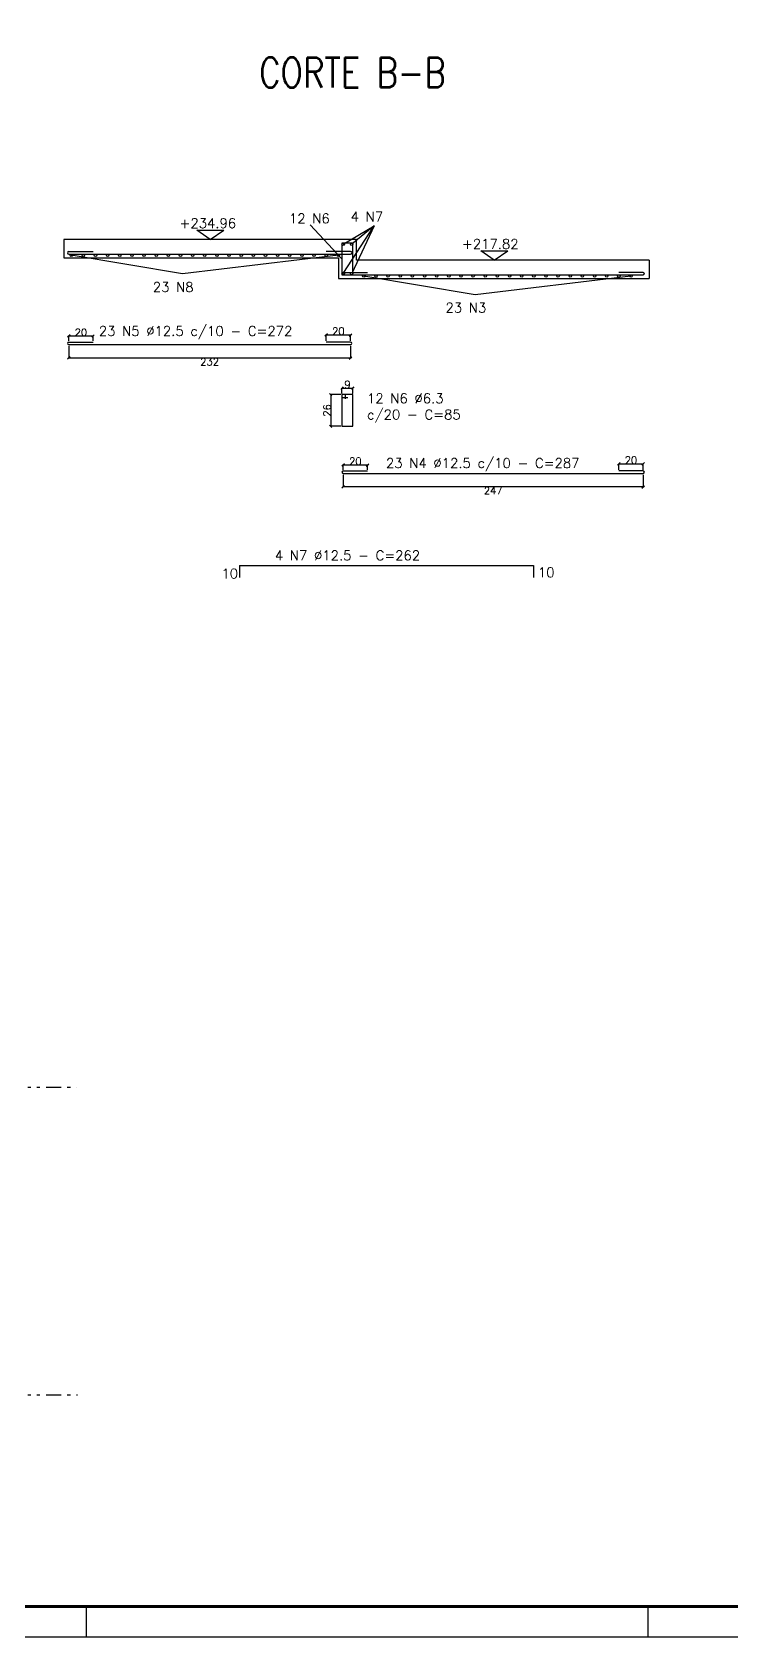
# Model space of a CAD drawing. Extents: x -2534 to -2415, y 70 to 154.
# Drawn here: x -2472.1 to -2449.1, y 70.2 to 123.1 of the extents above; entities that cross this region are included whole.
import ezdxf

# ---------------------------------------------------------------- set-up
doc = ezdxf.new("R2010")
doc.units = 0
doc.header["$MEASUREMENT"] = 0
doc.linetypes.add('ESTILO_TQS_0004', pattern=[1.12, 0.5, -0.2, 0.01, -0.2, 0.01, -0.2])
doc.layers.get('0').update_dxf_attribs({"linetype": 'CONTINUOUS'})
doc.layers.get('Defpoints').update_dxf_attribs({"linetype": 'CONTINUOUS'})
for name, color, linetype in [('1', 1, 'CONTINUOUS'), ('3', 3, 'CONTINUOUS'), ('4', 4, 'CONTINUOUS'), ('6', 6, 'CONTINUOUS'), ('ARQ-FOLHA', 7, 'CONTINUOUS')]:
    doc.layers.add(name, color=color, linetype=linetype)
doc.layers.add('LC-Textos', color=3, linetype='CONTINUOUS', lineweight=20)
doc.styles.add('SIMPLEX', font='SIMPLEX.shx', dxfattribs={"width": 0.8})
doc.styles.get("Standard").update_dxf_attribs({"font": 'ROMANS.SHX'})
doc.dimstyles.new('ARMAÇAO ESCADA', dxfattribs={"dimtxt": 6, "dimasz": 2, "dimexe": 0.01, "dimexo": 1, "dimgap": 0.01, "dimtad": 2, "dimdec": 0, "dimdsep": 46, "dimtxsty": 'Standard', "dimblk": 'OBLIQUE', "dimcen": 0.09, "dimclrd": 1, "dimclre": 1, "dimclrt": 3, "dimadec": 0, "dimazin": 0, "dimtfac": 1, "dimtdec": 0, "dimtofl": 0, "dimtmove": 0, "dimatfit": 3, "dimldrblk": 'OBLIQUE', "dimfxl": 1, "dimtolj": 1, "dimtzin": 0, "dimarcsym": 0})

# ---------------------------------------------------------------- blocks, each defined once
blk = doc.blocks.new('N4')
at = {"layer": '6', "linetype": 'Continuous'}
for p, q in [((3441.8, -2937.4), (3461.8, -2937.4)), ((3441.8, -2939.4), (3688.8, -2939.4)), ((3688.8, -2937.4), (3668.8, -2937.4))]:
    blk.add_line(p, q, dxfattribs=at)
for centre, start, end in [((3441.8, -2938.4), 90, 270), ((3688.8, -2938.4), 270, 90)]:
    blk.add_arc(centre, 1, start, end, dxfattribs=at)
blk = doc.blocks.new('N5')
at = {"layer": '6', "linetype": 'Continuous'}
for p, q in [((3215.8, -2920.3), (3235.8, -2920.3)), ((3447.8, -2920.3), (3427.8, -2920.3)), ((3215.8, -2922.3), (3447.8, -2922.3))]:
    blk.add_line(p, q, dxfattribs=at)
for centre, start, end in [((3215.8, -2921.3), 90, 270), ((3447.8, -2921.3), 270, 90)]:
    blk.add_arc(centre, 1, start, end, dxfattribs=at)
blk = doc.blocks.new('_Oblique')
at = {"color": 0, "linetype": 'ByBlock', "lineweight": -2}
blk.add_line((-0.5, -0.5), (0.5, 0.5), dxfattribs=at)
blk = doc.blocks.new('*D138')
at = {"color": 1, "linetype": 'Continuous', "lineweight": -2, "transparency": 16777216}
for p, q in [((2715.4, -2810.9), (2715.4, -2806.8)), ((2715.4, -2806.8), (2735.4, -2806.8)), ((2735.4, -2810.9), (2735.4, -2806.8))]:
    blk.add_line(p, q, dxfattribs=at)
at = {"layer": 'Defpoints', "color": 0, "linetype": 'Continuous', "transparency": 16777216}
for p in [(2715.4, -2811.9), (2735.4, -2806.8), (2735.4, -2811.9)]:
    blk.add_point(p, dxfattribs=at)
at = {"color": 1, "linetype": 'Continuous', "lineweight": -2, "transparency": 16777216, "xscale": 2, "yscale": 2, "zscale": 2, "rotation": 180}
blk.add_blockref('_Oblique', (2715.4, -2806.8), dxfattribs=at)
at = {"color": 1, "linetype": 'Continuous', "lineweight": -2, "transparency": 16777216, "xscale": 2, "yscale": 2, "zscale": 2}
blk.add_blockref('_Oblique', (2735.4, -2806.8), dxfattribs=at)
at = {"color": 3, "linetype": 'Continuous', "transparency": 16777216, "insert": (2725.4, -2803.8), "char_height": 6, "attachment_point": 5}
blk.add_mtext('\\A1;20', dxfattribs=at)
blk = doc.blocks.new('*D139')
at = {"color": 1, "linetype": 'Continuous', "lineweight": -2, "transparency": 16777216}
for p, q in [((2942.4, -2810.9), (2942.4, -2805.9)), ((2942.4, -2805.9), (2962.4, -2805.9)), ((2962.4, -2810.9), (2962.4, -2805.9))]:
    blk.add_line(p, q, dxfattribs=at)
at = {"layer": 'Defpoints', "color": 0, "linetype": 'Continuous', "transparency": 16777216}
for p in [(2942.4, -2811.9), (2962.4, -2805.9), (2962.4, -2811.9)]:
    blk.add_point(p, dxfattribs=at)
at = {"color": 1, "linetype": 'Continuous', "lineweight": -2, "transparency": 16777216, "xscale": 2, "yscale": 2, "zscale": 2, "rotation": 180}
blk.add_blockref('_Oblique', (2942.4, -2805.9), dxfattribs=at)
at = {"color": 1, "linetype": 'Continuous', "lineweight": -2, "transparency": 16777216, "xscale": 2, "yscale": 2, "zscale": 2}
blk.add_blockref('_Oblique', (2962.4, -2805.9), dxfattribs=at)
at = {"color": 3, "linetype": 'Continuous', "transparency": 16777216, "insert": (2952.4, -2802.9), "char_height": 6, "attachment_point": 5}
blk.add_mtext('\\A1;20', dxfattribs=at)
blk = doc.blocks.new('*D140')
at = {"color": 1, "linetype": 'Continuous', "lineweight": -2, "transparency": 16777216}
for p, q in [((2715.4, -2814.9), (2715.4, -2825)), ((2962.4, -2814.9), (2962.4, -2825)), ((2962.4, -2825), (2715.4, -2825))]:
    blk.add_line(p, q, dxfattribs=at)
at = {"layer": 'Defpoints', "color": 0, "linetype": 'Continuous', "transparency": 16777216}
for p in [(2715.4, -2813.9), (2962.4, -2813.9), (2715.4, -2825)]:
    blk.add_point(p, dxfattribs=at)
at = {"color": 1, "linetype": 'Continuous', "lineweight": -2, "transparency": 16777216, "xscale": 2, "yscale": 2, "zscale": 2, "rotation": 180}
blk.add_blockref('_Oblique', (2715.4, -2825), dxfattribs=at)
at = {"color": 1, "linetype": 'Continuous', "lineweight": -2, "transparency": 16777216, "xscale": 2, "yscale": 2, "zscale": 2}
blk.add_blockref('_Oblique', (2962.4, -2825), dxfattribs=at)
at = {"color": 3, "linetype": 'Continuous', "transparency": 16777216, "insert": (2838.9, -2828), "char_height": 6, "attachment_point": 5}
blk.add_mtext('\\A1;247', dxfattribs=at)
blk = doc.blocks.new('*D141')
at = {"color": 1, "linetype": 'Continuous', "lineweight": -2, "transparency": 16777216}
for p, q in [((2489.4, -2704.7), (2489.4, -2700.6)), ((2489.4, -2700.6), (2509.4, -2700.6)), ((2509.4, -2704.7), (2509.4, -2700.6))]:
    blk.add_line(p, q, dxfattribs=at)
at = {"layer": 'Defpoints', "color": 0, "linetype": 'Continuous', "transparency": 16777216}
for p in [(2489.4, -2705.7), (2509.4, -2700.6), (2509.4, -2705.7)]:
    blk.add_point(p, dxfattribs=at)
at = {"color": 1, "linetype": 'Continuous', "lineweight": -2, "transparency": 16777216, "xscale": 2, "yscale": 2, "zscale": 2, "rotation": 180}
blk.add_blockref('_Oblique', (2489.4, -2700.6), dxfattribs=at)
at = {"color": 1, "linetype": 'Continuous', "lineweight": -2, "transparency": 16777216, "xscale": 2, "yscale": 2, "zscale": 2}
blk.add_blockref('_Oblique', (2509.4, -2700.6), dxfattribs=at)
at = {"color": 3, "linetype": 'Continuous', "transparency": 16777216, "insert": (2499.4, -2697.6), "char_height": 6, "attachment_point": 5}
blk.add_mtext('\\A1;20', dxfattribs=at)
blk = doc.blocks.new('*D142')
at = {"color": 1, "linetype": 'Continuous', "lineweight": -2, "transparency": 16777216}
for p, q in [((2489.4, -2708.7), (2489.4, -2718.8)), ((2721.4, -2708.7), (2721.4, -2718.8)), ((2721.4, -2718.8), (2489.4, -2718.8))]:
    blk.add_line(p, q, dxfattribs=at)
at = {"layer": 'Defpoints', "color": 0, "linetype": 'Continuous', "transparency": 16777216}
for p in [(2489.4, -2707.7), (2721.4, -2707.7), (2489.4, -2718.8)]:
    blk.add_point(p, dxfattribs=at)
at = {"color": 1, "linetype": 'Continuous', "lineweight": -2, "transparency": 16777216, "xscale": 2, "yscale": 2, "zscale": 2, "rotation": 180}
blk.add_blockref('_Oblique', (2489.4, -2718.8), dxfattribs=at)
at = {"color": 1, "linetype": 'Continuous', "lineweight": -2, "transparency": 16777216, "xscale": 2, "yscale": 2, "zscale": 2}
blk.add_blockref('_Oblique', (2721.4, -2718.8), dxfattribs=at)
at = {"color": 3, "linetype": 'Continuous', "transparency": 16777216, "insert": (2605.4, -2721.8), "char_height": 6, "attachment_point": 5}
blk.add_mtext('\\A1;232', dxfattribs=at)
blk = doc.blocks.new('*D143')
at = {"color": 1, "linetype": 'Continuous', "lineweight": -2, "transparency": 16777216}
for p, q in [((2701.4, -2704.7), (2701.4, -2699.7)), ((2701.4, -2699.7), (2721.4, -2699.7)), ((2721.4, -2704.7), (2721.4, -2699.7))]:
    blk.add_line(p, q, dxfattribs=at)
at = {"layer": 'Defpoints', "color": 0, "linetype": 'Continuous', "transparency": 16777216}
for p in [(2701.4, -2705.7), (2721.4, -2699.7), (2721.4, -2705.7)]:
    blk.add_point(p, dxfattribs=at)
at = {"color": 1, "linetype": 'Continuous', "lineweight": -2, "transparency": 16777216, "xscale": 2, "yscale": 2, "zscale": 2, "rotation": 180}
blk.add_blockref('_Oblique', (2701.4, -2699.7), dxfattribs=at)
at = {"color": 1, "linetype": 'Continuous', "lineweight": -2, "transparency": 16777216, "xscale": 2, "yscale": 2, "zscale": 2}
blk.add_blockref('_Oblique', (2721.4, -2699.7), dxfattribs=at)
at = {"color": 3, "linetype": 'Continuous', "transparency": 16777216, "insert": (2711.4, -2696.7), "char_height": 6, "attachment_point": 5}
blk.add_mtext('\\A1;20', dxfattribs=at)
blk = doc.blocks.new('*D144')
at = {"color": 1, "linetype": 'Continuous', "lineweight": -2, "transparency": 16777216}
for p, q in [((2713.4, -2748.9), (2705.1, -2748.9)), ((2705.1, -2748.9), (2705.1, -2775)), ((2713.4, -2775), (2705.1, -2775))]:
    blk.add_line(p, q, dxfattribs=at)
at = {"layer": 'Defpoints', "color": 0, "linetype": 'Continuous', "transparency": 16777216}
for p in [(2714.4, -2748.9), (2705.1, -2775), (2714.4, -2775)]:
    blk.add_point(p, dxfattribs=at)
at = {"color": 1, "linetype": 'Continuous', "lineweight": -2, "transparency": 16777216, "xscale": 2, "yscale": 2, "zscale": 2}
for p, rotation in [((2705.1, -2748.9), 90), ((2705.1, -2775), 270)]:
    blk.add_blockref('_Oblique', p, dxfattribs=dict(at, rotation=rotation))
at = {"color": 3, "linetype": 'Continuous', "transparency": 16777216, "insert": (2702.1, -2761.9), "char_height": 6, "attachment_point": 5, "rotation": 90}
blk.add_mtext('\\A1;26', dxfattribs=at)
blk = doc.blocks.new('*D145')
at = {"color": 1, "linetype": 'Continuous', "lineweight": -2, "transparency": 16777216}
for p, q in [((2714.4, -2747.9), (2714.4, -2743.6)), ((2714.4, -2743.6), (2723.4, -2743.6)), ((2723.4, -2747.9), (2723.4, -2743.6))]:
    blk.add_line(p, q, dxfattribs=at)
at = {"layer": 'Defpoints', "color": 0, "linetype": 'Continuous', "transparency": 16777216}
for p in [(2714.4, -2748.9), (2723.4, -2743.6), (2723.4, -2748.9)]:
    blk.add_point(p, dxfattribs=at)
at = {"color": 1, "linetype": 'Continuous', "lineweight": -2, "transparency": 16777216, "xscale": 2, "yscale": 2, "zscale": 2, "rotation": 180}
blk.add_blockref('_Oblique', (2714.4, -2743.6), dxfattribs=at)
at = {"color": 1, "linetype": 'Continuous', "lineweight": -2, "transparency": 16777216, "xscale": 2, "yscale": 2, "zscale": 2}
blk.add_blockref('_Oblique', (2723.4, -2743.6), dxfattribs=at)
at = {"color": 3, "linetype": 'Continuous', "transparency": 16777216, "insert": (2718.9, -2740.6), "char_height": 6, "attachment_point": 5}
blk.add_mtext('\\A1;9', dxfattribs=at)
blk = doc.blocks.new('fla0')
at = {"layer": 'ARQ-FOLHA'}
for p, q in [((5045.69, 1347.898), (5045.69, 1348.898)), ((5064.19, 1347.898), (5064.19, 1348.898))]:
    blk.add_line(p, q, dxfattribs=at)
at = {"layer": 'ARQ-FOLHA', "const_width": 0.1}
blk.add_lwpolyline([(5100.19, 1430.998), (4984.79, 1430.998), (4984.79, 1348.898), (5100.19, 1348.898), (5100.19, 1430.998)], dxfattribs=at)
at = {"layer": 'ARQ-FOLHA'}
blk.add_lwpolyline([(4982.29, 1347.898), (5101.19, 1347.898)], dxfattribs=at)
blk = doc.blocks.new('arm corte b')
at = {"layer": '1', "linetype": 'Continuous'}
for p, q in [((2714.4, -2637.1), (2688.1, -2609.1)), ((2715.4, -2625.1), (2741, -2609.9)), ((2715.4, -2649.2), (2741, -2609.9)), ((2741, -2609.9), (2722.4, -2625.1)), ((2741, -2609.9), (2722.4, -2649.2)), ((2583.1, -2649.5), (2491.4, -2634.1)), ((2711.4, -2634.1), (2583.1, -2649.5)), ((2824.1, -2666.6), (2732.4, -2651.2)), ((2952.4, -2651.2), (2824.1, -2666.6))]:
    blk.add_line(p, q, dxfattribs=at)
at = {"layer": '3', "linetype": 'Continuous'}
for p, q in [((2594.8, -2613.3), (2617, -2613.3)), ((2605.9, -2621.1), (2594.8, -2613.3)), ((2605.9, -2621.1), (2617, -2613.3)), ((2726.4, -2621.1), (2485.4, -2621.1)), ((2485.4, -2621.1), (2485.4, -2636.1)), ((2726.4, -2638.2), (2726.4, -2621.1)), ((2828.7, -2630.4), (2850.9, -2630.4)), ((2839.8, -2638.2), (2828.7, -2630.4)), ((2839.8, -2638.2), (2850.9, -2630.4)), ((2485.4, -2636.1), (2711.4, -2636.1)), ((2711.4, -2636.1), (2711.4, -2653.2)), ((2967.4, -2638.2), (2726.4, -2638.2)), ((2967.4, -2638.2), (2967.4, -2653.2)), ((2711.4, -2653.2), (2967.4, -2653.2))]:
    blk.add_line(p, q, dxfattribs=at)
at = {"layer": '6', "linetype": 'Continuous'}
for p, q in [((2717.1, -2748.9), (2717.1, -2752.5)), ((2714.4, -2751.3), (2719.1, -2751.3)), ((2630, -2889.6), (2872, -2889.6)), ((2630, -2889.6), (2630, -2899.6)), ((2872, -2889.6), (2872, -2899.6))]:
    blk.add_line(p, q, dxfattribs=at)
for points in [[(2714.4, -2650.2), (2723.4, -2650.2), (2723.4, -2624.1), (2714.4, -2624.1)], [(2714.4, -2775), (2723.4, -2775), (2723.4, -2748.9), (2714.4, -2748.9)]]:
    blk.add_lwpolyline(points, close=True, dxfattribs=at)
for centre in [(2715.4, -2625.1), (2722.4, -2625.1), (2491.4, -2634.1), (2501.4, -2634.1), (2511.4, -2634.1), (2521.4, -2634.1), (2531.4, -2634.1), (2541.4, -2634.1), (2551.4, -2634.1), (2561.4, -2634.1), (2571.4, -2634.1), (2581.4, -2634.1), (2591.4, -2634.1), (2601.4, -2634.1), (2611.4, -2634.1), (2621.4, -2634.1), (2631.4, -2634.1), (2641.4, -2634.1), (2651.4, -2634.1), (2661.4, -2634.1), (2671.4, -2634.1), (2681.4, -2634.1), (2691.4, -2634.1), (2701.4, -2634.1), (2711.4, -2634.1), (2715.4, -2649.2), (2722.4, -2649.2), (2732.4, -2651.2), (2742.4, -2651.2), (2752.4, -2651.2), (2762.4, -2651.2), (2772.4, -2651.2), (2782.4, -2651.2), (2792.4, -2651.2), (2802.4, -2651.2), (2812.4, -2651.2), (2822.4, -2651.2), (2832.4, -2651.2), (2842.4, -2651.2), (2852.4, -2651.2), (2862.4, -2651.2), (2872.4, -2651.2), (2882.4, -2651.2), (2892.4, -2651.2), (2902.4, -2651.2), (2912.4, -2651.2), (2922.4, -2651.2), (2932.4, -2651.2), (2942.4, -2651.2), (2952.4, -2651.2)]:
    blk.add_circle(centre, 1, dxfattribs=at)
at = {"linetype": 'Continuous'}
for name, p in [('N5', (-726.4, 289.2)), ('N4', (-726.4, 289.2)), ('N5', (-726.4, 214.6)), ('N4', (-726.4, 125.6))]:
    blk.add_blockref(name, p, dxfattribs=at)
at = {"linetype": 'Continuous', "char_height": 8, "attachment_point": 1}
for s, insert in [('+234.96', (2580.6, -2603.7)), ('12 N6', (2670.7, -2599.8)), ('4 N7', (2721.5, -2598.3)), ('+217.82', (2813.2, -2620.8)), ('23 N8', (2558.6, -2656.3)), ('23 N3', (2799.6, -2673.3)), ('23 N5 %%C12.5 c/10 - C=272', (2514.1, -2692.5)), ('12 N6 %%C6.3\\Pc/20 - C=85', (2735, -2748)), ('23 N4 %%C12.5 c/10 - C=287', (2750.6, -2801.3)), ('4 N7 %%C12.5 - C=262', (2659.1, -2877.4)), ('10', (2615.1, -2892.3)), ('10', (2875.7, -2891.3))]:
    blk.add_mtext_dynamic_manual_height_columns(s, width=1258.453, gutter_width=40, heights=[0], dxfattribs=dict(at, insert=insert))
at = {"layer": 'LC-Textos', "color": 4, "insert": (2646.2, -2495.8), "char_height": 24.48, "width": 628.111, "attachment_point": 7, "line_spacing_factor": 0.798, "style": 'SIMPLEX'}
blk.add_mtext('CORTE B-B', dxfattribs=at)
at = {"linetype": 'Continuous'}
for base, p1, p2, picture, middle in [((2509.4, -2700.6), (2489.4, -2705.7), (2509.4, -2705.7), '*D141', (2499.4, -2697.6)), ((2721.4, -2699.7), (2701.4, -2705.7), (2721.4, -2705.7), '*D143', (2711.4, -2696.7)), ((2489.4, -2718.8), (2721.4, -2707.7), (2489.4, -2707.7), '*D142', (2605.4, -2721.8)), ((2723.4, -2743.6), (2714.4, -2748.9), (2723.4, -2748.9), '*D145', (2718.9, -2740.6)), ((2735.4, -2806.8), (2715.4, -2811.9), (2735.4, -2811.9), '*D138', (2725.4, -2803.8)), ((2962.4, -2805.9), (2942.4, -2811.9), (2962.4, -2811.9), '*D139', (2952.4, -2802.9)), ((2715.4, -2825), (2962.4, -2813.9), (2715.4, -2813.9), '*D140', (2838.9, -2828))]:
    dim = blk.add_linear_dim(base=base, p1=p1, p2=p2, dimstyle='ARMAÇAO ESCADA', dxfattribs=at)
    dim.commit()
    dim.dimension.update_dxf_attribs({"geometry": picture, "text_midpoint": middle})
dim = blk.add_linear_dim(base=(2705.1, -2775), p1=(2714.4, -2748.9), p2=(2714.4, -2775), angle=90, dimstyle='ARMAÇAO ESCADA', dxfattribs=at)
dim.commit()
dim.dimension.update_dxf_attribs({"geometry": '*D144', "text_midpoint": (2702.1, -2761.9)})

msp = doc.modelspace()

# ---------------------------------------------------------------- linework, layer by layer
at = {"layer": '4', "linetype": 'ESTILO_TQS_0004'}
for p, q in [((-2495.043, 88.309), (-2470.641, 88.309)), ((-2495.043, 78.169), (-2470.602, 78.169))]:
    msp.add_line(p, q, dxfattribs=at)

# ---------------------------------------------------------------- block references
msp.add_blockref('fla0', (-7515.997, -1277.704))
at = {"linetype": 'Continuous', "xscale": 0.04, "yscale": 0.04, "zscale": 0.04}
msp.add_blockref('arm corte b', (-2570.47, 221.084), dxfattribs=at)

doc.saveas('drawing.dxf')
